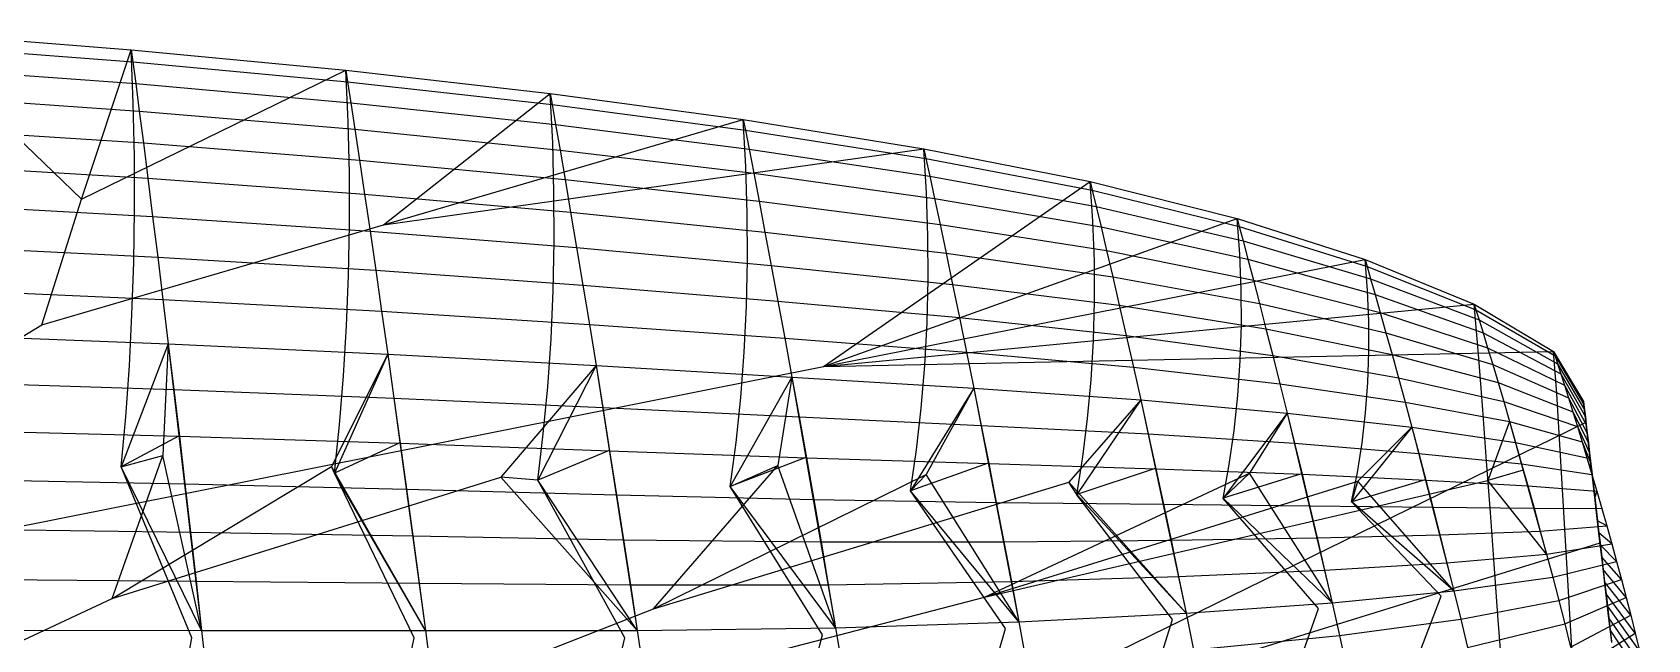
# Model space of a CAD drawing. Extents: x -439 to 439, y 0 to 263.
# Drawn here: x 206.1 to 435.1, y 170.5 to 256.6 of the extents above; entities that cross this region are included whole.
import ezdxf

# ---------------------------------------------------------------- set-up
doc = ezdxf.new("R2010")
doc.units = 0
doc.header["$MEASUREMENT"] = 0
doc.layers.add('default', color=7, linetype='Continuous')

msp = doc.modelspace()

# ---------------------------------------------------------------- linework, layer by layer
at = {"layer": 'default', "color": 7, "linetype": 'Continuous'}
for p, q in [((188.573, 256.602, 26.964), (220.17, 254.127, 37.935)), ((188.573, 256.602, 26.964), (220.17, 254.127, 37.935)), ((188.76, 254.837, 26.604), (220.394, 252.413, 37.601)), ((220.17, 254.127, 37.935), (220.394, 252.413, 37.601)), ((220.17, 254.127, 37.935), (250.591, 251.237, 50.951)), ((220.17, 254.127, 37.935), (250.591, 251.237, 50.951)), ((220.394, 252.413, 37.601), (220.795, 249.34, 37)), ((220.394, 252.413, 37.601), (250.844, 249.583, 50.644)), ((189.096, 251.673, 25.958), (220.795, 249.34, 37)), ((250.591, 251.237, 50.951), (250.844, 249.583, 50.644)), ((250.591, 251.237, 50.951), (279.557, 247.941, 65.76)), ((250.591, 251.237, 50.951), (279.557, 247.941, 65.76)), ((189.519, 247.66, 25.153), (221.3, 245.443, 36.251)), ((220.795, 249.34, 37), (221.3, 245.443, 36.251)), ((220.795, 249.34, 37), (251.298, 246.617, 50.093)), ((250.844, 249.583, 50.644), (251.298, 246.617, 50.093)), ((250.844, 249.583, 50.644), (279.833, 246.356, 65.483)), ((279.557, 247.941, 65.76), (279.833, 246.356, 65.483)), ((279.557, 247.941, 65.76), (306.929, 244.223, 82.181)), ((279.557, 247.941, 65.76), (306.929, 244.223, 82.181)), ((221.3, 245.443, 36.251), (221.879, 240.927, 35.399)), ((221.3, 245.443, 36.251), (251.868, 242.855, 49.405)), ((251.298, 246.617, 50.093), (251.868, 242.855, 49.405)), ((251.298, 246.617, 50.093), (280.33, 243.513, 64.986)), ((279.833, 246.356, 65.483), (280.33, 243.513, 64.986)), ((279.833, 246.356, 65.483), (307.222, 242.723, 81.937)), ((190.003, 243.01, 24.235), (221.879, 240.927, 35.399)), ((251.868, 242.855, 49.405), (252.522, 238.496, 48.623)), ((251.868, 242.855, 49.405), (280.955, 239.909, 64.366)), ((280.33, 243.513, 64.986), (280.955, 239.909, 64.366)), ((280.33, 243.513, 64.986), (307.75, 240.034, 81.499)), ((306.929, 244.223, 82.181), (307.222, 242.723, 81.937)), ((306.929, 244.223, 82.181), (332.518, 240.106, 99.906)), ((306.929, 244.223, 82.181), (332.518, 240.106, 99.906)), ((221.879, 240.927, 35.399), (222.515, 235.916, 34.468)), ((221.879, 240.927, 35.399), (252.522, 238.496, 48.623)), ((307.222, 242.723, 81.937), (307.75, 240.034, 81.499)), ((307.222, 242.723, 81.937), (332.821, 238.71, 99.697)), ((252.522, 238.496, 48.623), (253.241, 233.659, 47.769)), ((252.522, 238.496, 48.623), (281.671, 235.731, 63.662)), ((280.955, 239.909, 64.366), (281.671, 235.731, 63.662)), ((280.955, 239.909, 64.366), (308.412, 236.624, 80.953)), ((307.75, 240.034, 81.499), (308.412, 236.624, 80.953)), ((307.75, 240.034, 81.499), (333.363, 236.207, 99.322)), ((332.518, 240.106, 99.906), (332.821, 238.71, 99.697)), ((332.518, 240.106, 99.906), (356.108, 235.475, 118.526)), ((332.518, 240.106, 99.906), (356.108, 235.475, 118.526)), ((332.821, 238.71, 99.697), (333.363, 236.207, 99.322)), ((332.821, 238.71, 99.697), (356.414, 234.201, 118.357)), ((190.536, 237.85, 23.233), (222.515, 235.916, 34.468)), ((222.515, 235.916, 34.468), (223.198, 230.499, 33.476)), ((222.515, 235.916, 34.468), (253.241, 233.659, 47.769)), ((308.412, 236.624, 80.953), (309.171, 232.672, 80.333)), ((308.412, 236.624, 80.953), (334.045, 233.032, 98.854)), ((333.363, 236.207, 99.322), (334.045, 233.032, 98.854)), ((333.363, 236.207, 99.322), (356.962, 231.917, 118.055)), ((253.241, 233.659, 47.769), (254.012, 228.431, 46.86)), ((253.241, 233.659, 47.769), (282.458, 231.096, 62.893)), ((281.671, 235.731, 63.662), (282.458, 231.096, 62.893)), ((281.671, 235.731, 63.662), (309.171, 232.672, 80.333)), ((356.108, 235.475, 118.526), (356.414, 234.201, 118.357)), ((356.108, 235.475, 118.526), (376.936, 230.208, 138.214)), ((356.108, 235.475, 118.526), (376.936, 230.208, 138.214)), ((356.414, 234.201, 118.357), (356.962, 231.917, 118.055)), ((356.414, 234.201, 118.357), (377.238, 229.074, 138.097)), ((191.107, 232.273, 22.166), (223.198, 230.499, 33.476)), ((309.171, 232.672, 80.333), (310.006, 228.286, 79.657)), ((309.171, 232.672, 80.333), (334.827, 229.354, 98.323)), ((334.045, 233.032, 98.854), (334.827, 229.354, 98.323)), ((334.045, 233.032, 98.854), (357.651, 229.02, 117.679)), ((356.962, 231.917, 118.055), (357.651, 229.02, 117.679)), ((356.962, 231.917, 118.055), (377.781, 227.041, 137.886)), ((223.198, 230.499, 33.476), (223.914, 224.745, 32.445)), ((223.198, 230.499, 33.476), (254.012, 228.431, 46.86)), ((282.458, 231.096, 62.893), (283.302, 226.085, 62.075)), ((282.458, 231.096, 62.893), (310.006, 228.286, 79.657)), ((334.827, 229.354, 98.323), (335.687, 225.271, 97.745)), ((334.827, 229.354, 98.323), (358.44, 225.663, 117.253)), ((357.651, 229.02, 117.679), (358.44, 225.663, 117.253)), ((357.651, 229.02, 117.679), (378.463, 224.463, 137.624)), ((376.936, 230.208, 138.214), (377.238, 229.074, 138.097)), ((376.936, 230.208, 138.214), (395.072, 224.387, 159.092)), ((376.936, 230.208, 138.214), (395.072, 224.387, 159.092)), ((377.238, 229.074, 138.097), (377.781, 227.041, 137.886)), ((377.238, 229.074, 138.097), (395.355, 223.41, 159.018)), ((254.012, 228.431, 46.86), (254.821, 222.877, 45.915)), ((254.012, 228.431, 46.86), (283.302, 226.085, 62.075)), ((310.006, 228.286, 79.657), (310.901, 223.546, 78.937)), ((310.006, 228.286, 79.657), (335.687, 225.271, 97.745)), ((377.781, 227.041, 137.886), (378.463, 224.463, 137.624)), ((377.781, 227.041, 137.886), (395.863, 221.658, 158.886)), ((191.706, 226.348, 21.055), (223.914, 224.745, 32.445)), ((223.914, 224.745, 32.445), (224.657, 218.709, 31.383)), ((223.914, 224.745, 32.445), (254.821, 222.877, 45.915)), ((283.302, 226.085, 62.075), (284.187, 220.762, 61.225)), ((283.302, 226.085, 62.075), (310.901, 223.546, 78.937)), ((335.687, 225.271, 97.745), (336.609, 220.858, 97.131)), ((335.687, 225.271, 97.745), (359.309, 221.937, 116.79)), ((358.44, 225.663, 117.253), (359.309, 221.937, 116.79)), ((358.44, 225.663, 117.253), (379.245, 221.476, 137.328)), ((378.463, 224.463, 137.624), (379.245, 221.476, 137.328)), ((378.463, 224.463, 137.624), (396.501, 219.436, 158.724)), ((254.821, 222.877, 45.915), (255.661, 217.051, 44.942)), ((254.821, 222.877, 45.915), (284.187, 220.762, 61.225)), ((310.901, 223.546, 78.937), (311.841, 218.509, 78.191)), ((310.901, 223.546, 78.937), (336.609, 220.858, 97.131)), ((395.072, 224.387, 159.092), (395.355, 223.41, 159.018)), ((395.072, 224.387, 159.092), (410.549, 218.079, 180.383)), ((395.072, 224.387, 159.092), (410.549, 218.079, 180.383)), ((395.355, 223.41, 159.018), (395.863, 221.658, 158.886)), ((395.355, 223.41, 159.018), (410.799, 217.274, 180.35)), ((192.328, 220.134, 19.911), (224.657, 218.709, 31.383)), ((284.187, 220.762, 61.225), (285.107, 215.178, 60.351)), ((284.187, 220.762, 61.225), (311.841, 218.509, 78.191)), ((336.609, 220.858, 97.131), (337.576, 216.17, 96.494)), ((336.609, 220.858, 97.131), (360.24, 217.91, 116.298)), ((359.309, 221.937, 116.79), (360.24, 217.91, 116.298)), ((359.309, 221.937, 116.79), (380.105, 218.16, 137.008)), ((379.245, 221.476, 137.328), (380.105, 218.16, 137.008)), ((379.245, 221.476, 137.328), (397.233, 216.86, 158.541)), ((395.863, 221.658, 158.886), (396.501, 219.436, 158.724)), ((395.863, 221.658, 158.886), (411.248, 215.829, 180.289)), ((224.657, 218.709, 31.383), (225.42, 212.438, 30.303)), ((224.657, 218.709, 31.383), (255.661, 217.051, 44.942)), ((311.841, 218.509, 78.191), (312.816, 213.226, 77.424)), ((311.841, 218.509, 78.191), (337.576, 216.17, 96.494)), ((360.24, 217.91, 116.298), (361.217, 213.63, 115.789)), ((360.24, 217.91, 116.298), (381.027, 214.575, 136.668)), ((380.105, 218.16, 137.008), (381.027, 214.575, 136.668)), ((380.105, 218.16, 137.008), (398.037, 214.002, 158.344)), ((396.501, 219.436, 158.724), (397.233, 216.86, 158.541)), ((396.501, 219.436, 158.724), (411.811, 213.997, 180.216)), ((410.549, 218.079, 180.383), (410.799, 217.274, 180.35)), ((410.549, 218.079, 180.383), (421.808, 211.335, 201.425)), ((410.549, 218.079, 180.383), (421.808, 211.335, 201.425)), ((255.661, 217.051, 44.942), (256.524, 210.997, 43.953)), ((255.661, 217.051, 44.942), (285.107, 215.178, 60.351)), ((337.576, 216.17, 96.494), (338.581, 211.252, 95.839)), ((337.576, 216.17, 96.494), (361.217, 213.63, 115.789)), ((397.233, 216.86, 158.541), (398.037, 214.002, 158.344)), ((397.233, 216.86, 158.541), (412.458, 211.874, 180.135)), ((410.799, 217.274, 180.35), (411.248, 215.829, 180.289)), ((410.799, 217.274, 180.35), (422.01, 210.717, 201.46)), ((411.248, 215.829, 180.289), (411.811, 213.997, 180.216)), ((411.248, 215.829, 180.289), (422.372, 209.607, 201.522)), ((192.967, 213.676, 18.747), (225.42, 212.438, 30.303)), ((285.107, 215.178, 60.351), (286.051, 209.376, 59.464)), ((285.107, 215.178, 60.351), (312.816, 213.226, 77.424)), ((312.816, 213.226, 77.424), (313.818, 207.736, 76.645)), ((312.816, 213.226, 77.424), (338.581, 211.252, 95.839)), ((361.217, 213.63, 115.789), (362.231, 209.142, 115.267)), ((361.217, 213.63, 115.789), (381.994, 210.767, 136.319)), ((381.027, 214.575, 136.668), (381.994, 210.767, 136.319)), ((381.027, 214.575, 136.668), (398.9, 210.912, 158.136)), ((398.037, 214.002, 158.344), (398.9, 210.912, 158.136)), ((398.037, 214.002, 158.344), (413.169, 209.518, 180.05)), ((411.811, 213.997, 180.216), (412.458, 211.874, 180.135)), ((411.811, 213.997, 180.216), (422.827, 208.201, 201.603)), ((225.42, 212.438, 30.303), (226.197, 205.973, 29.216)), ((225.42, 212.438, 30.303), (256.524, 210.997, 43.953)), ((256.524, 210.997, 43.953), (257.402, 204.757, 42.959)), ((256.524, 210.997, 43.953), (286.051, 209.376, 59.464)), ((338.581, 211.252, 95.839), (339.612, 206.141, 95.176)), ((338.581, 211.252, 95.839), (362.231, 209.142, 115.267)), ((381.994, 210.767, 136.319), (382.999, 206.771, 135.962)), ((381.994, 210.767, 136.319), (399.805, 207.628, 157.924)), ((398.9, 210.912, 158.136), (399.805, 207.628, 157.924)), ((398.9, 210.912, 158.136), (413.93, 206.97, 179.961)), ((412.458, 211.874, 180.135), (413.169, 209.518, 180.05)), ((412.458, 211.874, 180.135), (423.349, 206.57, 201.697)), ((421.808, 211.335, 201.425), (422.01, 210.717, 201.46)), ((421.808, 211.335, 201.425), (426.06, 204.255, 225.583)), ((421.808, 211.335, 201.425), (426.06, 204.255, 225.583)), ((422.01, 210.717, 201.46), (422.372, 209.607, 201.522)), ((422.01, 210.717, 201.46), (426.109, 203.831, 225.643)), ((286.051, 209.376, 59.464), (287.012, 203.395, 58.571)), ((286.051, 209.376, 59.464), (313.818, 207.736, 76.645)), ((362.231, 209.142, 115.267), (363.273, 204.477, 114.739)), ((362.231, 209.142, 115.267), (382.999, 206.771, 135.962)), ((413.169, 209.518, 180.05), (413.93, 206.97, 179.961)), ((413.169, 209.518, 180.05), (423.921, 204.76, 201.804)), ((422.372, 209.607, 201.522), (422.827, 208.201, 201.603)), ((422.372, 209.607, 201.522), (426.198, 203.071, 225.751)), ((193.617, 207.02, 17.575), (226.197, 205.973, 29.216)), ((313.818, 207.736, 76.645), (314.837, 202.077, 75.863)), ((313.818, 207.736, 76.645), (339.612, 206.141, 95.176)), ((339.612, 206.141, 95.176), (340.662, 200.872, 94.511)), ((339.612, 206.141, 95.176), (363.273, 204.477, 114.739)), ((382.999, 206.771, 135.962), (384.03, 202.619, 135.602)), ((382.999, 206.771, 135.962), (400.744, 204.184, 157.708)), ((399.805, 207.628, 157.924), (400.744, 204.184, 157.708)), ((399.805, 207.628, 157.924), (414.73, 204.263, 179.873)), ((413.93, 206.97, 179.961), (414.73, 204.263, 179.873)), ((413.93, 206.97, 179.961), (424.535, 202.803, 201.921)), ((422.827, 208.201, 201.603), (423.349, 206.57, 201.697)), ((422.827, 208.201, 201.603), (426.31, 202.107, 225.887)), ((423.349, 206.57, 201.697), (423.921, 204.76, 201.804)), ((423.349, 206.57, 201.697), (426.441, 200.99, 226.045)), ((226.197, 205.973, 29.216), (226.985, 199.346, 28.124)), ((226.197, 205.973, 29.216), (257.402, 204.757, 42.959)), ((257.402, 204.757, 42.959), (258.292, 198.36, 41.96)), ((257.402, 204.757, 42.959), (287.012, 203.395, 58.571)), ((363.273, 204.477, 114.739), (364.333, 199.668, 114.21)), ((363.273, 204.477, 114.739), (384.03, 202.619, 135.602)), ((400.744, 204.184, 157.708), (401.709, 200.604, 157.493)), ((400.744, 204.184, 157.708), (415.56, 201.423, 179.786)), ((414.73, 204.263, 179.873), (415.56, 201.423, 179.786)), ((414.73, 204.263, 179.873), (425.178, 200.724, 202.048)), ((423.921, 204.76, 201.804), (424.535, 202.803, 201.921)), ((423.921, 204.76, 201.804), (426.585, 199.751, 226.22)), ((426.06, 204.255, 225.583), (426.109, 203.831, 225.643)), ((426.109, 203.831, 225.643), (426.198, 203.071, 225.751)), ((287.012, 203.395, 58.571), (287.986, 197.264, 57.676)), ((287.012, 203.395, 58.571), (314.837, 202.077, 75.863)), ((314.837, 202.077, 75.863), (315.871, 196.275, 75.08)), ((314.837, 202.077, 75.863), (340.662, 200.872, 94.511)), ((384.03, 202.619, 135.602), (385.079, 198.339, 135.244)), ((384.03, 202.619, 135.602), (401.709, 200.604, 157.493)), ((424.535, 202.803, 201.921), (425.178, 200.724, 202.048)), ((424.535, 202.803, 201.921), (426.742, 198.412, 226.41)), ((426.198, 203.071, 225.751), (426.31, 202.107, 225.887)), ((426.31, 202.107, 225.887), (426.441, 200.99, 226.045)), ((194.277, 200.197, 16.396), (226.985, 199.346, 28.124)), ((226.935, 199.406, 28.244), (218.749, 195.024, 49.957)), ((226.985, 199.346, 28.124), (227.777, 192.59, 27.04)), ((226.985, 199.346, 28.124), (258.292, 198.36, 41.96)), ((340.662, 200.872, 94.511), (341.726, 195.471, 93.844)), ((340.662, 200.872, 94.511), (364.333, 199.668, 114.21)), ((364.333, 199.668, 114.21), (365.408, 194.738, 113.681)), ((364.333, 199.668, 114.21), (385.079, 198.339, 135.244)), ((401.709, 200.604, 157.493), (402.69, 196.913, 157.282)), ((401.709, 200.604, 157.493), (416.412, 198.471, 179.701)), ((415.56, 201.423, 179.786), (416.412, 198.471, 179.701)), ((415.56, 201.423, 179.786), (425.845, 198.542, 202.182)), ((425.178, 200.724, 202.048), (425.845, 198.542, 202.182)), ((425.178, 200.724, 202.048), (426.908, 196.989, 226.611)), ((426.441, 200.99, 226.045), (426.585, 199.751, 226.22)), ((426.585, 199.751, 226.22), (426.742, 198.412, 226.41)), ((258.235, 198.417, 42.073), (248.981, 194.107, 62.484)), ((258.292, 198.36, 41.96), (259.186, 191.838, 40.969)), ((258.292, 198.36, 41.96), (287.986, 197.264, 57.676)), ((287.924, 197.319, 57.78), (277.791, 193.098, 76.735)), ((287.986, 197.264, 57.676), (288.965, 191.013, 56.788)), ((287.986, 197.264, 57.676), (315.871, 196.275, 75.08)), ((385.079, 198.339, 135.244), (386.143, 193.95, 134.888)), ((385.079, 198.339, 135.244), (402.69, 196.913, 157.282)), ((416.412, 198.471, 179.701), (417.278, 195.428, 179.621)), ((416.412, 198.471, 179.701), (426.529, 196.275, 202.325)), ((425.845, 198.542, 202.182), (426.529, 196.275, 202.325)), ((425.845, 198.542, 202.182), (427.082, 195.496, 226.823)), ((426.742, 198.412, 226.41), (426.908, 196.989, 226.611)), ((426.908, 196.989, 226.611), (427.082, 195.496, 226.823)), ((315.805, 196.327, 75.174), (305.065, 192.228, 92.46)), ((315.871, 196.275, 75.08), (316.91, 190.361, 74.303)), ((315.871, 196.275, 75.08), (341.726, 195.471, 93.844)), ((341.658, 195.518, 93.928), (330.626, 191.582, 109.348)), ((341.726, 195.471, 93.844), (342.796, 189.965, 93.185)), ((341.726, 195.471, 93.844), (365.408, 194.738, 113.681)), ((365.34, 194.78, 113.753), (354.197, 191.057, 127.014)), ((365.408, 194.738, 113.681), (366.488, 189.711, 113.16)), ((365.408, 194.738, 113.681), (386.143, 193.95, 134.888)), ((402.69, 196.913, 157.282), (403.686, 193.129, 157.073)), ((402.69, 196.913, 157.282), (417.278, 195.428, 179.621)), ((417.278, 195.428, 179.621), (418.157, 192.308, 179.544)), ((417.278, 195.428, 179.621), (427.224, 193.937, 202.474)), ((426.529, 196.275, 202.325), (427.224, 193.937, 202.474)), ((426.529, 196.275, 202.325), (427.263, 193.946, 227.042)), ((427.082, 195.496, 226.823), (427.263, 193.946, 227.042)), ((194.939, 193.241, 15.225), (227.777, 192.59, 27.04)), ((227.777, 192.59, 27.04), (228.569, 185.734, 25.967)), ((227.777, 192.59, 27.04), (259.186, 191.838, 40.969)), ((386.075, 193.987, 134.945), (374.968, 190.54, 145.667)), ((386.143, 193.95, 134.888), (387.212, 189.476, 134.539)), ((386.143, 193.95, 134.888), (403.686, 193.129, 157.073)), ((403.622, 193.161, 157.116), (393.18, 190.058, 165.395)), ((403.686, 193.129, 157.073), (404.686, 189.271, 156.871)), ((403.686, 193.129, 157.073), (418.157, 192.308, 179.544)), ((417.49, 194.508, 179.627), (412.502, 193.043, 182.793)), ((427.224, 193.937, 202.474), (427.929, 191.54, 202.63)), ((427.224, 193.937, 202.474), (427.449, 192.347, 227.268)), ((427.263, 193.946, 227.042), (427.449, 192.347, 227.268)), ((259.186, 191.838, 40.969), (260.082, 185.22, 39.99)), ((259.186, 191.838, 40.969), (288.965, 191.013, 56.788)), ((288.965, 191.013, 56.788), (289.945, 184.67, 55.912)), ((288.965, 191.013, 56.788), (316.91, 190.361, 74.303)), ((316.91, 190.361, 74.303), (317.949, 184.358, 73.538)), ((316.91, 190.361, 74.303), (342.796, 189.965, 93.185)), ((418.157, 192.308, 179.544), (419.04, 189.126, 179.474)), ((418.157, 192.308, 179.544), (427.929, 191.54, 202.63)), ((427.449, 192.347, 227.268), (427.641, 190.709, 227.5)), ((427.929, 191.54, 202.63), (427.641, 190.709, 227.5)), ((427.641, 190.709, 227.5), (427.836, 189.039, 227.736)), ((427.929, 191.54, 202.63), (428.636, 189.095, 202.792)), ((342.796, 189.965, 93.185), (343.867, 184.376, 92.537)), ((342.796, 189.965, 93.185), (366.488, 189.711, 113.16)), ((366.488, 189.711, 113.16), (367.57, 184.61, 112.648)), ((366.488, 189.711, 113.16), (387.212, 189.476, 134.539)), ((387.212, 189.476, 134.539), (388.283, 184.934, 134.199)), ((387.212, 189.476, 134.539), (404.686, 189.271, 156.871)), ((404.686, 189.271, 156.871), (405.687, 185.355, 156.677)), ((404.686, 189.271, 156.871), (419.04, 189.126, 179.474)), ((419.04, 189.126, 179.474), (419.924, 185.897, 179.411)), ((419.04, 189.126, 179.474), (428.636, 189.095, 202.792)), ((428.636, 189.095, 202.792), (427.836, 189.039, 227.736)), ((427.836, 189.039, 227.736), (428.034, 187.344, 227.976)), ((428.636, 189.095, 202.792), (429.342, 186.614, 202.959)), ((195.603, 186.182, 14.066), (228.569, 185.734, 25.967)), ((228.569, 185.734, 25.967), (229.359, 178.803, 24.913)), ((228.569, 185.734, 25.967), (260.082, 185.22, 39.99)), ((405.687, 185.355, 156.677), (419.924, 185.897, 179.411)), ((419.924, 185.897, 179.411), (429.342, 186.614, 202.959)), ((419.924, 185.897, 179.411), (420.804, 182.631, 179.354)), ((428.034, 187.344, 227.976), (428.234, 185.631, 228.219)), ((429.342, 186.614, 202.959), (428.034, 187.344, 227.976)), ((428.234, 185.631, 228.219), (428.435, 183.905, 228.463)), ((430.045, 184.105, 203.131), (428.234, 185.631, 228.219)), ((429.342, 186.614, 202.959), (430.045, 184.105, 203.131)), ((260.082, 185.22, 39.99), (260.974, 178.529, 39.028)), ((260.082, 185.22, 39.99), (289.945, 184.67, 55.912)), ((289.945, 184.67, 55.912), (290.922, 178.257, 55.053)), ((289.945, 184.67, 55.912), (317.949, 184.358, 73.538)), ((317.949, 184.358, 73.538), (343.867, 184.376, 92.537)), ((317.949, 184.358, 73.538), (318.985, 178.29, 72.788)), ((343.867, 184.376, 92.537), (367.57, 184.61, 112.648)), ((343.867, 184.376, 92.537), (344.934, 178.726, 91.902)), ((367.57, 184.61, 112.648), (388.283, 184.934, 134.199)), ((367.57, 184.61, 112.648), (368.648, 179.452, 112.149)), ((388.283, 184.934, 134.199), (405.687, 185.355, 156.677)), ((388.283, 184.934, 134.199), (389.349, 180.343, 133.87)), ((405.687, 185.355, 156.677), (406.684, 181.395, 156.492)), ((420.804, 182.631, 179.354), (430.045, 184.105, 203.131)), ((428.435, 183.905, 228.463), (428.637, 182.173, 228.708)), ((430.74, 181.576, 203.308), (428.435, 183.905, 228.463)), ((430.045, 184.105, 203.131), (430.74, 181.576, 203.308)), ((389.349, 180.343, 133.87), (406.684, 181.395, 156.492)), ((406.684, 181.395, 156.492), (420.804, 182.631, 179.354)), ((406.684, 181.395, 156.492), (407.671, 177.406, 156.318)), ((420.804, 182.631, 179.354), (421.675, 179.341, 179.306)), ((421.675, 179.341, 179.306), (430.74, 181.576, 203.308)), ((428.637, 182.173, 228.708), (428.839, 180.44, 228.953)), ((431.424, 179.038, 203.489), (428.637, 182.173, 228.708)), ((430.74, 181.576, 203.308), (431.424, 179.038, 203.489)), ((196.263, 179.047, 12.927), (229.359, 178.803, 24.913)), ((229.359, 178.803, 24.913), (230.14, 171.823, 23.886)), ((229.359, 178.803, 24.913), (260.974, 178.529, 39.028)), ((318.985, 178.29, 72.788), (344.934, 178.726, 91.902)), ((344.934, 178.726, 91.902), (368.648, 179.452, 112.149)), ((344.934, 178.726, 91.902), (345.99, 173.034, 91.288)), ((368.648, 179.452, 112.149), (389.349, 180.343, 133.87)), ((368.648, 179.452, 112.149), (369.714, 174.256, 111.667)), ((389.349, 180.343, 133.87), (390.405, 175.717, 133.555)), ((407.671, 177.406, 156.318), (421.675, 179.341, 179.306)), ((421.675, 179.341, 179.306), (422.535, 176.038, 179.267)), ((422.535, 176.038, 179.267), (431.424, 179.038, 203.489)), ((428.839, 180.44, 228.953), (429.042, 178.709, 229.198)), ((432.094, 176.495, 203.675), (428.839, 180.44, 228.953)), ((429.042, 178.709, 229.198), (429.243, 176.986, 229.442)), ((432.749, 173.956, 203.864), (429.042, 178.709, 229.198)), ((431.424, 179.038, 203.489), (432.094, 176.495, 203.675)), ((260.974, 178.529, 39.028), (261.857, 171.79, 38.092)), ((260.974, 178.529, 39.028), (290.922, 178.257, 55.053)), ((290.922, 178.257, 55.053), (318.985, 178.29, 72.788)), ((290.922, 178.257, 55.053), (291.888, 171.798, 54.217)), ((318.985, 178.29, 72.788), (320.011, 172.177, 72.061)), ((390.405, 175.717, 133.555), (407.671, 177.406, 156.318)), ((407.671, 177.406, 156.318), (408.645, 173.401, 156.157)), ((423.378, 172.729, 179.239), (432.094, 176.495, 203.675)), ((429.243, 176.986, 229.442), (429.442, 175.275, 229.684)), ((433.384, 171.427, 204.057), (429.243, 176.986, 229.442)), ((432.094, 176.495, 203.675), (432.749, 173.956, 203.864)), ((345.99, 173.034, 91.288), (369.714, 174.256, 111.667)), ((369.714, 174.256, 111.667), (390.405, 175.717, 133.555)), ((369.714, 174.256, 111.667), (370.768, 169.04, 111.204)), ((390.405, 175.717, 133.555), (391.447, 171.073, 133.255)), ((408.645, 173.401, 156.157), (422.535, 176.038, 179.267)), ((422.535, 176.038, 179.267), (423.378, 172.729, 179.239)), ((429.442, 175.275, 229.684), (429.64, 173.58, 229.924)), ((433.996, 168.914, 204.254), (429.442, 175.275, 229.684)), ((196.918, 171.86, 11.816), (230.14, 171.823, 23.886)), ((230.14, 171.823, 23.886), (230.912, 164.815, 22.889)), ((230.14, 171.823, 23.886), (261.857, 171.79, 38.092)), ((261.857, 171.79, 38.092), (291.888, 171.798, 54.217)), ((261.857, 171.79, 38.092), (262.729, 165.026, 37.184)), ((291.888, 171.798, 54.217), (320.011, 172.177, 72.061)), ((291.888, 171.798, 54.217), (292.843, 165.313, 53.407)), ((320.011, 172.177, 72.061), (345.99, 173.034, 91.288)), ((320.011, 172.177, 72.061), (321.024, 166.041, 71.357)), ((345.99, 173.034, 91.288), (347.033, 167.321, 90.694)), ((391.447, 171.073, 133.255), (408.645, 173.401, 156.157)), ((408.645, 173.401, 156.157), (409.6, 169.39, 156.01)), ((409.6, 169.39, 156.01), (423.378, 172.729, 179.239)), ((423.378, 172.729, 179.239), (424.204, 169.425, 179.22)), ((424.204, 169.425, 179.22), (432.749, 173.956, 203.864)), ((429.64, 173.58, 229.924), (429.836, 171.905, 230.161)), ((434.584, 166.423, 204.454), (429.64, 173.58, 229.924)), ((429.836, 171.905, 230.161), (430.028, 170.255, 230.395)), ((435.146, 163.96, 204.657), (429.836, 171.905, 230.161)), ((432.749, 173.956, 203.864), (433.384, 171.427, 204.057)), ((370.768, 169.04, 111.204), (391.447, 171.073, 133.255)), ((391.447, 171.073, 133.255), (392.468, 166.422, 132.975)), ((425.007, 166.135, 179.213), (433.384, 171.427, 204.057)), ((433.384, 171.427, 204.057), (433.996, 168.914, 204.254))]:
    msp.add_line(p, q, dxfattribs=at)
at = {"layer": 'default', "color": 5, "linetype": 'Continuous'}
for p, q in [((213.117, 232.929, 128.359), (188.573, 256.602, 26.964)), ((213.117, 232.929, 128.359), (220.17, 254.127, 37.935)), ((213.117, 232.929, 128.359), (250.591, 251.237, 50.951)), ((255.903, 229.326, 144.602), (279.557, 247.941, 65.76)), ((255.903, 229.326, 144.602), (306.929, 244.223, 82.181)), ((255.903, 229.326, 144.602), (332.518, 240.106, 99.906)), ((318.316, 209.224, 223.867), (356.108, 235.475, 118.526)), ((207.495, 215.155, 204.099), (213.117, 232.929, 128.359)), ((207.495, 215.155, 204.099), (255.903, 229.326, 144.602)), ((318.316, 209.224, 223.867), (376.936, 230.208, 138.214)), ((318.316, 209.224, 223.867), (395.072, 224.387, 159.092)), ((318.316, 209.224, 223.867), (410.549, 218.079, 180.383)), ((139.434, 173.646, 379.865), (207.495, 215.155, 204.099)), ((318.316, 209.224, 223.867), (421.808, 211.335, 201.425)), ((139.434, 173.646, 379.865), (318.316, 209.224, 223.867))]:
    msp.add_line(p, q, dxfattribs=at)
at = {"layer": 'default', "color": 3, "linetype": 'Continuous'}
for p, q in [((220.454, 246.552, 38.274), (220.17, 254.127, 37.935)), ((250.912, 243.92, 51.301), (250.591, 251.237, 50.951)), ((279.908, 240.921, 66.119), (279.557, 247.941, 65.76)), ((220.607, 238.996, 38.951), (220.454, 246.552, 38.274)), ((251.084, 236.619, 51.967), (250.912, 243.92, 51.301)), ((307.302, 237.573, 82.544), (306.929, 244.223, 82.181)), ((280.095, 233.916, 66.773), (279.908, 240.921, 66.119)), ((220.626, 231.476, 39.963), (220.607, 238.996, 38.951)), ((332.904, 233.907, 100.267), (332.518, 240.106, 99.906)), ((251.106, 229.352, 52.949), (251.084, 236.619, 51.967)), ((307.502, 230.936, 83.175), (307.302, 237.573, 82.544)), ((280.119, 226.942, 67.719), (280.095, 233.916, 66.773)), ((333.113, 227.717, 100.865), (332.904, 233.907, 100.267)), ((356.498, 229.807, 118.884), (356.108, 235.475, 118.526)), ((220.514, 224.01, 41.31), (220.626, 231.476, 39.963)), ((250.978, 222.135, 54.244), (251.106, 229.352, 52.949)), ((307.528, 224.327, 84.073), (307.502, 230.936, 83.175)), ((356.709, 224.147, 119.447), (356.498, 229.807, 118.884)), ((377.316, 225.153, 138.582), (376.936, 230.208, 138.214)), ((279.979, 220.016, 68.955), (280.119, 226.942, 67.719)), ((333.142, 221.552, 101.701), (333.113, 227.717, 100.865)), ((377.518, 220.103, 139.115), (377.316, 225.153, 138.582)), ((220.269, 216.614, 42.986), (220.514, 224.01, 41.31)), ((307.38, 217.76, 85.235), (307.528, 224.327, 84.073)), ((356.739, 218.506, 120.214), (356.709, 224.147, 119.447)), ((395.424, 220.02, 159.449), (395.072, 224.387, 159.092)), ((250.701, 214.986, 55.849), (250.978, 222.135, 54.244)), ((279.675, 213.151, 70.479), (279.979, 220.016, 68.955)), ((332.994, 215.424, 102.772), (333.142, 221.552, 101.701)), ((377.54, 215.068, 139.81), (377.518, 220.103, 139.115)), ((395.608, 215.654, 159.932), (395.424, 220.02, 159.449)), ((307.059, 211.252, 86.658), (307.38, 217.76, 85.235)), ((356.588, 212.898, 121.182), (356.739, 218.506, 120.214)), ((411.215, 210.388, 181.084), (410.549, 218.079, 180.383)), ((219.893, 209.305, 44.99), (220.269, 216.614, 42.986)), ((332.667, 209.349, 104.076), (332.994, 215.424, 102.772)), ((395.623, 211.3, 160.54), (395.608, 215.654, 159.932)), ((250.274, 207.919, 57.761), (250.701, 214.986, 55.849)), ((279.208, 206.366, 72.287), (279.675, 213.151, 70.479)), ((377.382, 210.061, 140.668), (377.54, 215.068, 139.81)), ((306.565, 204.816, 88.34), (307.059, 211.252, 86.658)), ((356.258, 207.336, 122.349), (356.588, 212.898, 121.182)), ((395.469, 206.968, 161.271), (395.623, 211.3, 160.54)), ((422.243, 205.411, 202.156), (421.808, 211.335, 201.425)), ((219.385, 202.101, 47.317), (219.893, 209.305, 44.99)), ((332.162, 203.341, 105.609), (332.667, 209.349, 104.076)), ((377.045, 205.093, 141.685), (377.382, 210.061, 140.668)), ((411.756, 203.099, 181.802), (411.215, 210.388, 181.084)), ((249.7, 200.952, 59.975), (250.274, 207.919, 57.761)), ((278.579, 199.674, 74.374), (279.208, 206.366, 72.287)), ((355.748, 201.833, 123.712), (356.258, 207.336, 122.349)), ((395.147, 202.667, 162.125), (395.469, 206.968, 161.271)), ((305.9, 198.468, 90.276), (306.565, 204.816, 88.34)), ((376.529, 200.175, 142.859), (377.045, 205.093, 141.685)), ((422.577, 199.797, 202.869), (422.243, 205.411, 202.156)), ((426.524, 200.273, 226.147), (426.06, 204.255, 225.583)), ((218.749, 195.017, 49.96), (219.385, 202.101, 47.317)), ((331.481, 197.412, 107.368), (332.162, 203.341, 105.609)), ((355.06, 196.401, 125.269), (355.748, 201.833, 123.712)), ((394.657, 198.408, 163.099), (395.147, 202.667, 162.125)), ((412.297, 195.811, 182.521), (411.756, 203.099, 181.802)), ((248.98, 194.1, 62.487), (249.7, 200.952, 59.975)), ((277.79, 193.092, 76.737), (278.579, 199.674, 74.374)), ((375.836, 195.319, 144.188), (376.529, 200.175, 142.859)), ((422.911, 194.182, 203.582), (422.577, 199.797, 202.869)), ((426.964, 196.504, 226.68), (426.524, 200.273, 226.147)), ((305.064, 192.222, 92.462), (305.9, 198.468, 90.276)), ((330.625, 191.576, 109.35), (331.481, 197.412, 107.368)), ((394.001, 194.201, 164.19), (394.657, 198.408, 163.099)), ((217.461, 176.35, 129.136), (224.642, 196.606, 51.36)), ((217.461, 176.35, 129.136), (248.531, 195.065, 62.458)), ((228.73, 170.747, 27.673), (218.749, 195.017, 49.96)), ((294.217, 174.851, 187.53), (311.814, 195.197, 95.201)), ((354.196, 191.052, 127.016), (355.06, 196.401, 125.269)), ((374.967, 190.535, 145.668), (375.836, 195.319, 144.188)), ((412.838, 188.522, 183.239), (412.297, 195.811, 182.521)), ((427.404, 192.734, 227.213), (426.964, 196.504, 226.68)), ((217.461, 176.35, 129.136), (272.568, 193.534, 73.274)), ((260.262, 170.738, 41.654), (248.98, 194.1, 62.487)), ((290.142, 170.773, 57.526), (277.79, 193.092, 76.737)), ((294.217, 174.851, 187.53), (332.878, 193.932, 110.96)), ((294.217, 174.851, 187.53), (353.071, 192.846, 126.439)), ((341.105, 176.506, 220.627), (378.703, 194.094, 148.748)), ((341.105, 176.506, 220.627), (412.502, 193.043, 182.793)), ((341.105, 176.506, 220.627), (394.053, 192.993, 166.827)), ((393.179, 190.054, 165.396), (394.001, 194.201, 164.19)), ((423.246, 188.567, 204.296), (422.911, 194.182, 203.582)), ((427.844, 188.965, 227.747), (427.404, 192.734, 227.213)), ((318.16, 171.19, 75.08), (305.064, 192.222, 92.462)), ((344.089, 172.094, 93.982), (330.625, 191.576, 109.35)), ((367.794, 173.375, 113.986), (354.196, 191.052, 127.016)), ((388.49, 174.908, 135.433), (374.967, 190.535, 145.668)), ((405.871, 176.686, 157.772), (393.179, 190.054, 165.396)), ((413.379, 181.234, 183.957), (412.838, 188.522, 183.239)), ((423.58, 182.952, 205.009), (423.246, 188.567, 204.296)), ((428.284, 185.196, 228.28), (427.844, 188.965, 227.747)), ((428.724, 181.426, 228.814), (428.284, 185.196, 228.28)), ((413.92, 173.945, 184.675), (413.379, 181.234, 183.957)), ((423.914, 177.338, 205.722), (423.58, 182.952, 205.009)), ((429.164, 177.657, 229.347), (428.724, 181.426, 228.814)), ((141.539, 140.755, 295.163), (217.461, 176.35, 129.136)), ((214.066, 143.617, 352.443), (341.105, 176.506, 220.627)), ((398.451, 157.26, 166.104), (405.871, 176.686, 157.772)), ((424.248, 171.723, 206.435), (423.914, 177.338, 205.722)), ((429.604, 173.887, 229.881), (429.164, 177.657, 229.347)), ((214.066, 143.617, 352.443), (294.217, 174.851, 187.53)), ((380.621, 152.546, 145.861), (388.49, 174.908, 135.433)), ((336.305, 144.914, 108.328), (344.089, 172.094, 93.982)), ((359.932, 148.421, 126.513), (367.794, 173.375, 113.986)), ((414.461, 166.656, 185.393), (413.92, 173.945, 184.675)), ((430.044, 170.118, 230.414), (429.604, 173.887, 229.881)), ((222.946, 137.897, 47.226), (228.73, 170.747, 27.673)), ((253.721, 138.938, 60.152), (260.262, 170.738, 41.654)), ((282.978, 140.195, 74.839), (290.142, 170.773, 57.526)), ((310.571, 142.138, 91.007), (318.16, 171.19, 75.08)), ((424.583, 166.108, 207.149), (424.248, 171.723, 206.435))]:
    msp.add_line(p, q, dxfattribs=at)
at = {"layer": 'default', "color": 1, "linetype": 'Continuous'}
for p, q in [((225.42, 212.438, 30.303), (218.749, 195.024, 49.957)), ((225.42, 212.438, 30.303), (230.14, 171.823, 23.886)), ((256.524, 210.997, 43.953), (248.981, 194.107, 62.484)), ((256.524, 210.997, 43.953), (261.857, 171.79, 38.092)), ((286.051, 209.376, 59.464), (277.791, 193.098, 76.735)), ((286.051, 209.376, 59.464), (291.888, 171.798, 54.217)), ((313.818, 207.736, 76.645), (305.065, 192.228, 92.46)), ((313.818, 207.736, 76.645), (320.011, 172.177, 72.061)), ((339.612, 206.141, 95.176), (330.626, 191.582, 109.348)), ((339.612, 206.141, 95.176), (345.99, 173.034, 91.288)), ((363.273, 204.477, 114.739), (354.197, 191.057, 127.014)), ((363.273, 204.477, 114.739), (369.714, 174.256, 111.667)), ((384.03, 202.619, 135.602), (374.968, 190.54, 145.667)), ((384.03, 202.619, 135.602), (390.405, 175.717, 133.555)), ((401.709, 200.604, 157.493), (393.18, 190.058, 165.395)), ((401.709, 200.604, 157.493), (407.671, 177.406, 156.318)), ((415.56, 201.423, 179.786), (412.502, 193.043, 182.793)), ((415.56, 201.423, 179.786), (420.804, 182.631, 179.354)), ((218.749, 195.024, 49.957), (224.642, 196.606, 51.36)), ((230.14, 171.823, 23.886), (218.749, 195.024, 49.957)), ((248.981, 194.107, 62.484), (248.531, 195.065, 62.458)), ((305.065, 192.228, 92.46), (311.814, 195.197, 95.201)), ((261.857, 171.79, 38.092), (248.981, 194.107, 62.484)), ((277.791, 193.098, 76.735), (272.568, 193.534, 73.274)), ((291.888, 171.798, 54.217), (277.791, 193.098, 76.735)), ((330.626, 191.582, 109.348), (332.878, 193.932, 110.96)), ((354.197, 191.057, 127.014), (353.071, 192.846, 126.439)), ((374.968, 190.54, 145.667), (378.703, 194.094, 148.748)), ((393.18, 190.058, 165.395), (394.053, 192.993, 166.827)), ((420.804, 182.631, 179.354), (412.502, 193.043, 182.793)), ((412.502, 193.043, 182.793), (412.502, 193.043, 182.793)), ((320.011, 172.177, 72.061), (305.065, 192.228, 92.46)), ((345.99, 173.034, 91.288), (330.626, 191.582, 109.348)), ((369.714, 174.256, 111.667), (354.197, 191.057, 127.014)), ((390.405, 175.717, 133.555), (374.968, 190.54, 145.667)), ((407.671, 177.406, 156.318), (393.18, 190.058, 165.395))]:
    msp.add_line(p, q, dxfattribs=at)
at = {"layer": 'default', "color": 2, "linetype": 'Continuous'}
for p, q in [((225.42, 212.438, 30.303), (224.642, 196.606, 51.36)), ((256.524, 210.997, 43.953), (248.531, 195.065, 62.458)), ((286.051, 209.376, 59.464), (272.568, 193.534, 73.274)), ((313.818, 207.736, 76.645), (311.814, 195.197, 95.201)), ((339.612, 206.141, 95.176), (332.878, 193.932, 110.96)), ((363.273, 204.477, 114.739), (353.071, 192.846, 126.439)), ((384.03, 202.619, 135.602), (378.703, 194.094, 148.748)), ((401.709, 200.604, 157.493), (394.053, 192.993, 166.827)), ((415.56, 201.423, 179.786), (412.502, 193.043, 182.793)), ((230.14, 171.823, 23.886), (224.642, 196.606, 51.36)), ((261.857, 171.79, 38.092), (248.531, 195.065, 62.458)), ((320.011, 172.177, 72.061), (311.814, 195.197, 95.201)), ((291.888, 171.798, 54.217), (272.568, 193.534, 73.274)), ((345.99, 173.034, 91.288), (332.878, 193.932, 110.96)), ((369.714, 174.256, 111.667), (353.071, 192.846, 126.439)), ((390.405, 175.717, 133.555), (378.703, 194.094, 148.748)), ((407.671, 177.406, 156.318), (394.053, 192.993, 166.827)), ((420.804, 182.631, 179.354), (412.502, 193.043, 182.793))]:
    msp.add_line(p, q, dxfattribs=at)
at = {"layer": 'default', "color": 30, "linetype": 'Continuous'}
for q in [(426.403, 201.311, 226), (428.396, 184.239, 228.416)]:
    msp.add_line((328.019, 153.176, 335.311), q, dxfattribs=at)

doc.saveas('drawing.dxf')
